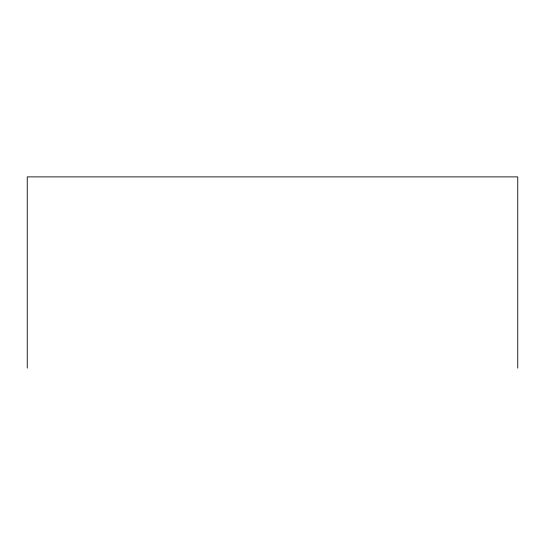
<?xml version="1.0" encoding="UTF-8"?>
<svg xmlns="http://www.w3.org/2000/svg" width="545" height="545" viewBox="0 0 545 545"><rect width="100%" height="100%" fill="white"/><g stroke="black" fill="none" stroke-linecap="round" stroke-linejoin="round"><path stroke-width="0.82" d="M517.75 368.113L517.75 176.887L27.25 176.887L27.25 368.113"/></g></svg>
